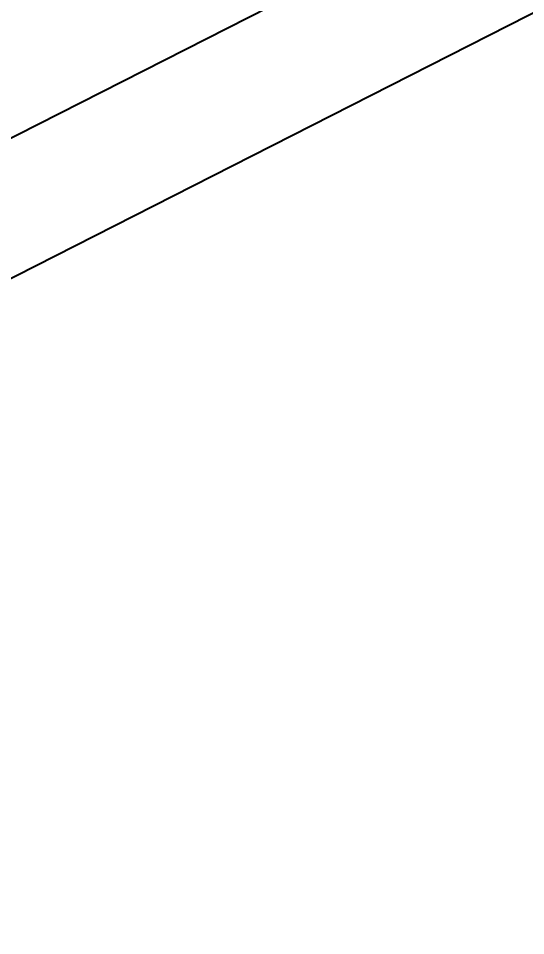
# Model space of a CAD drawing. Header units: millimetres. Extents: x -8689834 to 9419935, y 0 to 135940.
# Drawn here: x -58993 to -58911.8, y 106364.8 to 106511.5 of the extents above; entities that cross this region are included whole.
import ezdxf
from ezdxf import colors
from ezdxf.entities.mleader import LeaderData, LeaderLine
from ezdxf.math import Vec2, Vec3

# ---------------------------------------------------------------- set-up
doc = ezdxf.new("R2010")
doc.units = ezdxf.units.MM
doc.header["$MEASUREMENT"] = 0
doc.layers.get('0').update_dxf_attribs({"color": 250, "lineweight": 9})
doc.layers.add('АР_новое окно', color=155, linetype='Continuous')
for name, color, linetype, lineweight in [('АР_Окна', 4, 'Continuous', 0), ('АР_Отметки', 250, 'Continuous', 15), ('АР_Сущ Несущая стена', 216, 'Continuous', 30)]:
    doc.layers.add(name, color=color, linetype=linetype, lineweight=lineweight)
doc.layers.get('0').freeze()
doc.styles.add('ISOCPEUR', font='isocpeur.ttf', dxfattribs={"width": 0.7})

# ---------------------------------------------------------------- blocks, each defined once
blk = doc.blocks.new('_DotSmall')
at = {"color": 0, "linetype": 'ByBlock', "const_width": 0.5}
blk.add_lwpolyline([(-0.0625, 0, 1), (0.0625, 0, 1)], format="xyb", close=True, dxfattribs=at)
blk = doc.blocks.new('A$Cec9b444d')
at = {"layer": 'АР_новое окно', "ltscale": 150}
for p, q in [((2673.03854076013, -4883.55603810753), (275.0254478329349, -6102.856566379883)), ((2673.094740097678, -4905.964347211125), (284.0902149972389, -6120.684353574511))]:
    blk.add_line(p, q, dxfattribs=at)

msp = doc.modelspace()

# ---------------------------------------------------------------- linework, layer by layer
at = {"layer": 'АР_Сущ Несущая стена', "lineweight": 18, "ltscale": 100}
for centre, radius, start, end in [((-62198.51273850921, 115515.0715942177), 9162.045179755698, 273.4231994966867, 355.826841184526), ((-62199.59225600528, 115505.8737578681), 9805.264059527553, 273.2047159642141, 356.1549052783884)]:
    msp.add_arc(centre, radius, start, end, dxfattribs=at)

# ---------------------------------------------------------------- block references
at = {"layer": 'АР_Окна', "ltscale": 100}
msp.add_blockref('A$Cec9b444d', (-59286.24984706755, 112586.4970597865), dxfattribs=at)

# ---------------------------------------------------------------- leaders
at = {"layer": 'АР_Отметки'}
ml = msp.add_multileader_mtext('Standard', dxfattribs=at)
ml.set_content('0,000', color=256, style='ISOCPEUR')
ml.set_leader_properties(color=256, linetype='Continuous', lineweight=-1)
ml.set_arrow_properties(name='DOTSMALL')
ml.build(insert=Vec2(0, 0))
ml.multileader.update_dxf_attribs({"has_text_frame": 1, "text_left_attachment_type": 4, "text_right_attachment_type": 4, "dogleg_length": 100, "arrow_head_size": 180})
ctx = ml.context
ctx.base_point, ctx.char_height, ctx.arrow_head_size, ctx.landing_gap_size, ctx.plane_origin = Vec3(-187276.7997699445, 132110.0850587329), 250, 180, 50, Vec3(-190337.1672303383, 129966.6923522141)
ctx.left_attachment, ctx.right_attachment = 4, 4
notes = []
notes.append((ctx, [(0, (0, 0, 0), (0, 0), (1, 0), 1, [])]))
ctx.mtext.insert, ctx.mtext.width, ctx.mtext.line_spacing_style, ctx.mtext.flow_direction = Vec3(-187226.7997699445, 132443.4183920662), 852.6970314602484, 2, 5
ml = msp.add_multileader_mtext('Standard', dxfattribs=at)
ml.set_content('-1,200', color=256, style='ISOCPEUR')
ml.set_leader_properties(color=256, linetype='Continuous', lineweight=-1)
ml.set_arrow_properties(name='DOTSMALL')
ml.build(insert=Vec2(0, 0))
ml.multileader.update_dxf_attribs({"has_text_frame": 1, "text_left_attachment_type": 4, "text_right_attachment_type": 4, "dogleg_length": 100, "arrow_head_size": 180})
ctx = ml.context
ctx.base_point, ctx.char_height, ctx.arrow_head_size, ctx.landing_gap_size, ctx.plane_origin = Vec3(-177720.7590341442, 129646.8906015264), 250, 180, 50, Vec3(-177813.3264161965, 129547.8815566983)
ctx.left_attachment, ctx.right_attachment = 4, 4
notes.append((ctx, [(0, (0, 0, 0), (0, 0), (1, 0), 1, [])]))
ctx.mtext.insert, ctx.mtext.width, ctx.mtext.line_spacing_style, ctx.mtext.flow_direction = Vec3(-177670.7590341442, 129980.2239348597), 852.6970314602484, 2, 5
ml = msp.add_multileader_mtext('Standard', dxfattribs=at)
ml.set_content('0,000', color=256, style='ISOCPEUR')
ml.set_leader_properties(color=256, linetype='Continuous', lineweight=-1)
ml.set_arrow_properties(name='DOTSMALL')
ml.build(insert=Vec2(0, 0))
ml.multileader.update_dxf_attribs({"has_text_frame": 1, "text_left_attachment_type": 4, "text_right_attachment_type": 4, "dogleg_length": 100, "arrow_head_size": 180})
ctx = ml.context
ctx.base_point, ctx.char_height, ctx.arrow_head_size, ctx.landing_gap_size, ctx.plane_origin = Vec3(-185687.6166469539, 129607.0397730947), 250, 180, 50, Vec3(-188747.9841073476, 127463.6470665759)
ctx.left_attachment, ctx.right_attachment = 4, 4
notes.append((ctx, [(0, (0, 0, 0), (0, 0), (1, 0), 1, [])]))
ctx.mtext.insert, ctx.mtext.width, ctx.mtext.line_spacing_style, ctx.mtext.flow_direction = Vec3(-185637.6166469539, 129940.373106428), 852.6970314602484, 2, 5
ml = msp.add_multileader_mtext('Standard', dxfattribs=at)
ml.set_content('Л.4', color=256, style='ISOCPEUR')
ml.set_leader_properties(color=256, linetype='Continuous', lineweight=-1)
ml.set_arrow_properties(name='DOTSMALL')
ml.build(insert=Vec2(0, 0))
ml.multileader.update_dxf_attribs({"has_text_frame": 1, "text_left_attachment_type": 4, "text_right_attachment_type": 4, "dogleg_length": 100, "arrow_head_size": 180})
ctx = ml.context
ctx.base_point, ctx.char_height, ctx.arrow_head_size, ctx.landing_gap_size, ctx.plane_origin = Vec3(-184816.2837050096, 129601.5848165639), 250, 180, 50, Vec3(-159580.3663713892, 117978.4653365304)
ctx.left_attachment, ctx.right_attachment = 4, 4
notes.append((ctx, [(0, (0, 0, 0), (0, 0), (1, 0), 1, [])]))
ctx.mtext.insert, ctx.mtext.width, ctx.mtext.line_spacing_style, ctx.mtext.flow_direction = Vec3(-184766.2837050096, 129934.9181498972), 852.6970314602484, 2, 5
ml = msp.add_multileader_mtext('Standard', dxfattribs=at)
ml.set_content('-1,140', color=256, style='ISOCPEUR')
ml.set_leader_properties(color=256, linetype='Continuous', lineweight=-1)
ml.set_arrow_properties(name='DOTSMALL')
ml.build(insert=Vec2(0, 0))
ml.multileader.update_dxf_attribs({"has_text_frame": 1, "text_left_attachment_type": 4, "text_right_attachment_type": 4, "dogleg_length": 100, "arrow_head_size": 180})
ctx = ml.context
ctx.base_point, ctx.char_height, ctx.arrow_head_size, ctx.landing_gap_size, ctx.plane_origin = Vec3(-180313.7221072279, 128673.3217394912, 1.149675994230903e-08), 250, 180, 50, Vec3(-180395.1155570771, 128959.4633156335, 1.149675994230903e-08)
ctx.left_attachment, ctx.right_attachment = 4, 4
notes.append((ctx, [(0, (0, 0, 0), (0, 0), (1, 0), 1, [])]))
ctx.mtext.insert, ctx.mtext.width, ctx.mtext.line_spacing_style, ctx.mtext.flow_direction = Vec3(-180263.7221072279, 129006.6550728246, 1.149675994230903e-08), 852.6970314602484, 2, 5
ml = msp.add_multileader_mtext('Standard', dxfattribs=at)
ml.set_content('0,000', color=256, style='ISOCPEUR')
ml.set_leader_properties(color=256, linetype='Continuous', lineweight=-1)
ml.set_arrow_properties(name='DOTSMALL')
ml.build(insert=Vec2(0, 0))
ml.multileader.update_dxf_attribs({"has_text_frame": 1, "text_left_attachment_type": 4, "text_right_attachment_type": 4, "dogleg_length": 100, "arrow_head_size": 180})
ctx = ml.context
ctx.base_point, ctx.char_height, ctx.arrow_head_size, ctx.landing_gap_size, ctx.plane_origin = Vec3(-187382.8031773707, 126393.4441659665), 250, 180, 50, Vec3(-190443.1706377645, 124250.0514594477)
ctx.left_attachment, ctx.right_attachment = 4, 4
notes.append((ctx, [(0, (0, 0, 0), (0, 0), (1, 0), 1, [])]))
ctx.mtext.insert, ctx.mtext.width, ctx.mtext.line_spacing_style, ctx.mtext.flow_direction = Vec3(-187332.8031773707, 126726.7774992998), 852.6970314602484, 2, 5
ml = msp.add_multileader_mtext('Standard', dxfattribs=at)
ml.set_content('Л.5', color=256, style='ISOCPEUR')
ml.set_leader_properties(color=256, linetype='Continuous', lineweight=-1)
ml.set_arrow_properties(name='DOTSMALL')
ml.build(insert=Vec2(0, 0))
ml.multileader.update_dxf_attribs({"has_text_frame": 1, "text_left_attachment_type": 4, "text_right_attachment_type": 4, "dogleg_length": 100, "arrow_head_size": 180})
ctx = ml.context
ctx.base_point, ctx.char_height, ctx.arrow_head_size, ctx.landing_gap_size, ctx.plane_origin = Vec3(-156726.1907757707, 125681.9478096366), 250, 180, 50, Vec3(-131490.2734421503, 114058.8283296031)
ctx.left_attachment, ctx.right_attachment = 4, 4
notes.append((ctx, [(0, (0, 0, 0), (0, 0), (1, 0), 1, [])]))
ctx.mtext.insert, ctx.mtext.width, ctx.mtext.line_spacing_style, ctx.mtext.flow_direction = Vec3(-156676.1907757707, 126015.2811429699), 852.6970314602484, 2, 5
ml = msp.add_multileader_mtext('Standard', dxfattribs=at)
ml.set_content('0,000', color=256, style='ISOCPEUR')
ml.set_leader_properties(color=256, linetype='Continuous', lineweight=-1)
ml.set_arrow_properties(name='DOTSMALL')
ml.build(insert=Vec2(0, 0))
ml.multileader.update_dxf_attribs({"has_text_frame": 1, "text_left_attachment_type": 4, "text_right_attachment_type": 4, "dogleg_length": 100, "arrow_head_size": 180})
ctx = ml.context
ctx.base_point, ctx.char_height, ctx.arrow_head_size, ctx.landing_gap_size, ctx.plane_origin = Vec3(-204826.2687846024, 122318.214327126), 250, 180, 50, Vec3(-207886.6362449962, 120174.8216206072)
ctx.left_attachment, ctx.right_attachment = 4, 4
notes.append((ctx, [(0, (0, 0, 0), (0, 0), (1, 0), 1, [])]))
ctx.mtext.insert, ctx.mtext.width, ctx.mtext.line_spacing_style, ctx.mtext.flow_direction = Vec3(-204776.2687846024, 122651.5476604594), 852.6970314602484, 2, 5
ml = msp.add_multileader_mtext('Standard', dxfattribs=at)
ml.set_content('{\\W0.8;-2,730}', color=256, style='ISOCPEUR')
ml.set_leader_properties(color=256, linetype='Continuous', lineweight=-1)
ml.set_arrow_properties(name='DOTSMALL')
ml.build(insert=Vec2(0, 0))
ml.multileader.update_dxf_attribs({"has_text_frame": 1, "text_left_attachment_type": 4, "text_right_attachment_type": 4, "dogleg_length": 100, "arrow_head_size": 180})
ctx = ml.context
ctx.base_point, ctx.char_height, ctx.arrow_head_size, ctx.landing_gap_size, ctx.plane_origin = Vec3(-314791.3210058988, 121809.0184862664, 2.299351988461806e-08), 250, 180, 50, Vec3(-319449.8299409288, 117956.7109726352, 2.299351988461806e-08)
ctx.left_attachment, ctx.right_attachment = 4, 4
notes.append((ctx, [(0, (0, 0, 0), (0, 0), (1, 0), 1, [])]))
ctx.mtext.insert, ctx.mtext.width, ctx.mtext.defined_height, ctx.mtext.line_spacing_style, ctx.mtext.flow_direction = Vec3(-314741.3210058988, 122142.3518195997, 2.299351988461806e-08), 769.9889591111103, 343.8884462512117, 2, 5
ml = msp.add_multileader_mtext('Standard', dxfattribs=at)
ml.set_content('{\\W0.8;-2,430}', color=256, style='ISOCPEUR')
ml.set_leader_properties(color=256, linetype='Continuous', lineweight=-1)
ml.set_arrow_properties(name='DOTSMALL')
ml.build(insert=Vec2(0, 0))
ml.multileader.update_dxf_attribs({"has_text_frame": 1, "text_left_attachment_type": 4, "text_right_attachment_type": 4, "dogleg_length": 100, "arrow_head_size": 180})
ctx = ml.context
ctx.base_point, ctx.char_height, ctx.arrow_head_size, ctx.landing_gap_size, ctx.plane_origin = Vec3(-301002.2465167325, 120038.5846084391), 250, 180, 50, Vec3(-299949.5531320914, 118383.4112137306)
ctx.left_attachment, ctx.right_attachment = 4, 4
notes.append((ctx, [(0, (0, 0, 0), (0, 0), (1, 0), 1, [])]))
ctx.mtext.insert, ctx.mtext.width, ctx.mtext.line_spacing_style, ctx.mtext.flow_direction = Vec3(-300952.2465167325, 120371.9179417724), 852.6970314602484, 2, 5
ml = msp.add_multileader_mtext('Standard', dxfattribs=at)
ml.set_content('0,000', color=256, style='ISOCPEUR')
ml.set_leader_properties(color=256, linetype='Continuous', lineweight=-1)
ml.set_arrow_properties(name='DOTSMALL')
ml.build(insert=Vec2(0, 0))
ml.multileader.update_dxf_attribs({"has_text_frame": 1, "text_left_attachment_type": 4, "text_right_attachment_type": 4, "dogleg_length": 100, "arrow_head_size": 180})
ctx = ml.context
ctx.base_point, ctx.char_height, ctx.arrow_head_size, ctx.landing_gap_size, ctx.plane_origin = Vec3(-153675.4760438586, 119954.6257698009), 250, 180, 50, Vec3(-156735.8435042523, 117811.2330632821)
ctx.left_attachment, ctx.right_attachment = 4, 4
notes.append((ctx, [(0, (0, 0, 0), (0, 0), (1, 0), 1, [])]))
ctx.mtext.insert, ctx.mtext.width, ctx.mtext.line_spacing_style, ctx.mtext.flow_direction = Vec3(-153625.4760438586, 120287.9591031342), 852.6970314602484, 2, 5
ml = msp.add_multileader_mtext('Standard', dxfattribs=at)
ml.set_content('0,000', color=256, style='ISOCPEUR')
ml.set_leader_properties(color=256, linetype='Continuous', lineweight=-1)
ml.set_arrow_properties(name='DOTSMALL')
ml.build(insert=Vec2(0, 0))
ml.multileader.update_dxf_attribs({"has_text_frame": 1, "text_left_attachment_type": 4, "text_right_attachment_type": 4, "dogleg_length": 100, "arrow_head_size": 180})
ctx = ml.context
ctx.base_point, ctx.char_height, ctx.arrow_head_size, ctx.landing_gap_size, ctx.plane_origin = Vec3(-156471.468784323, 119797.6348483452), 250, 180, 50, Vec3(-159531.8362447167, 117654.2421418264)
ctx.left_attachment, ctx.right_attachment = 4, 4
notes.append((ctx, [(0, (0, 0, 0), (0, 0), (1, 0), 1, [])]))
ctx.mtext.insert, ctx.mtext.width, ctx.mtext.line_spacing_style, ctx.mtext.flow_direction = Vec3(-156421.468784323, 120130.9681816786), 852.6970314602484, 2, 5
ml = msp.add_multileader_mtext('Standard', dxfattribs=at)
ml.set_content('{\\W0.8;-2,430}', color=256, style='ISOCPEUR')
ml.set_leader_properties(color=256, linetype='Continuous', lineweight=-1)
ml.set_arrow_properties(name='DOTSMALL')
ml.build(insert=Vec2(0, 0))
ml.multileader.update_dxf_attribs({"has_text_frame": 1, "text_left_attachment_type": 4, "text_right_attachment_type": 4, "dogleg_length": 100, "arrow_head_size": 180})
ctx = ml.context
ctx.base_point, ctx.char_height, ctx.arrow_head_size, ctx.landing_gap_size, ctx.plane_origin = Vec3(-336711.8860226227, 117132.6558246998), 250, 180, 50, Vec3(-335659.1926379816, 115477.4824299914)
ctx.left_attachment, ctx.right_attachment = 4, 4
notes.append((ctx, [(0, (0, 0, 0), (0, 0), (1, 0), 1, [])]))
ctx.mtext.insert, ctx.mtext.width, ctx.mtext.line_spacing_style, ctx.mtext.flow_direction = Vec3(-336661.8860226227, 117465.9891580332), 852.6970314602484, 2, 5
ml = msp.add_multileader_mtext('Standard', dxfattribs=at)
ml.set_content('{\\W0.8;-2,480}', color=256, style='ISOCPEUR')
ml.set_leader_properties(color=256, linetype='Continuous', lineweight=-1)
ml.set_arrow_properties(name='DOTSMALL')
ml.build(insert=Vec2(0, 0))
ml.multileader.update_dxf_attribs({"has_text_frame": 1, "text_left_attachment_type": 4, "text_right_attachment_type": 4, "dogleg_length": 100, "arrow_head_size": 180})
ctx = ml.context
ctx.base_point, ctx.char_height, ctx.arrow_head_size, ctx.landing_gap_size, ctx.plane_origin = Vec3(-302468.0581811396, 114434.5752220221), 250, 180, 50, Vec3(-301415.3647964986, 112779.4018273137)
ctx.left_attachment, ctx.right_attachment = 4, 4
notes.append((ctx, [(0, (0, 0, 0), (0, 0), (1, 0), 1, [])]))
ctx.mtext.insert, ctx.mtext.width, ctx.mtext.line_spacing_style, ctx.mtext.flow_direction = Vec3(-302418.0581811396, 114767.9085553555), 852.6970314602484, 2, 5
ml = msp.add_multileader_mtext('Standard', dxfattribs=at)
ml.set_content('0,000', color=256, style='ISOCPEUR')
ml.set_leader_properties(color=256, linetype='Continuous', lineweight=-1)
ml.set_arrow_properties(name='DOTSMALL')
ml.build(insert=Vec2(0, 0))
ml.multileader.update_dxf_attribs({"has_text_frame": 1, "text_left_attachment_type": 4, "text_right_attachment_type": 4, "dogleg_length": 100, "arrow_head_size": 180})
ctx = ml.context
ctx.base_point, ctx.char_height, ctx.arrow_head_size, ctx.landing_gap_size, ctx.plane_origin = Vec3(-195514.5538136112, 113911.1868237481), 250, 180, 50, Vec3(-198574.9212740049, 111767.7941172293)
ctx.left_attachment, ctx.right_attachment = 4, 4
notes.append((ctx, [(0, (0, 0, 0), (0, 0), (1, 0), 1, [])]))
ctx.mtext.insert, ctx.mtext.width, ctx.mtext.line_spacing_style, ctx.mtext.flow_direction = Vec3(-195464.5538136112, 114244.5201570814), 852.6970314602484, 2, 5
for ctx, leaders in notes:
    for number, flags, end, landing, length, lines in leaders:
        leader = LeaderData()
        leader.index, (leader.has_last_leader_line, leader.has_dogleg_vector, leader.attachment_direction) = number, flags
        leader.last_leader_point, leader.dogleg_vector, leader.dogleg_length = Vec3(end), Vec3(landing), length
        for number, points, colour, breaks in lines:
            line = LeaderLine()
            line.index, line.vertices, line.color, line.breaks = number, Vec3.list(points), colors.encode_raw_color(colour), breaks
            leader.lines.append(line)
        ctx.leaders.append(leader)

doc.saveas('drawing.dxf')
